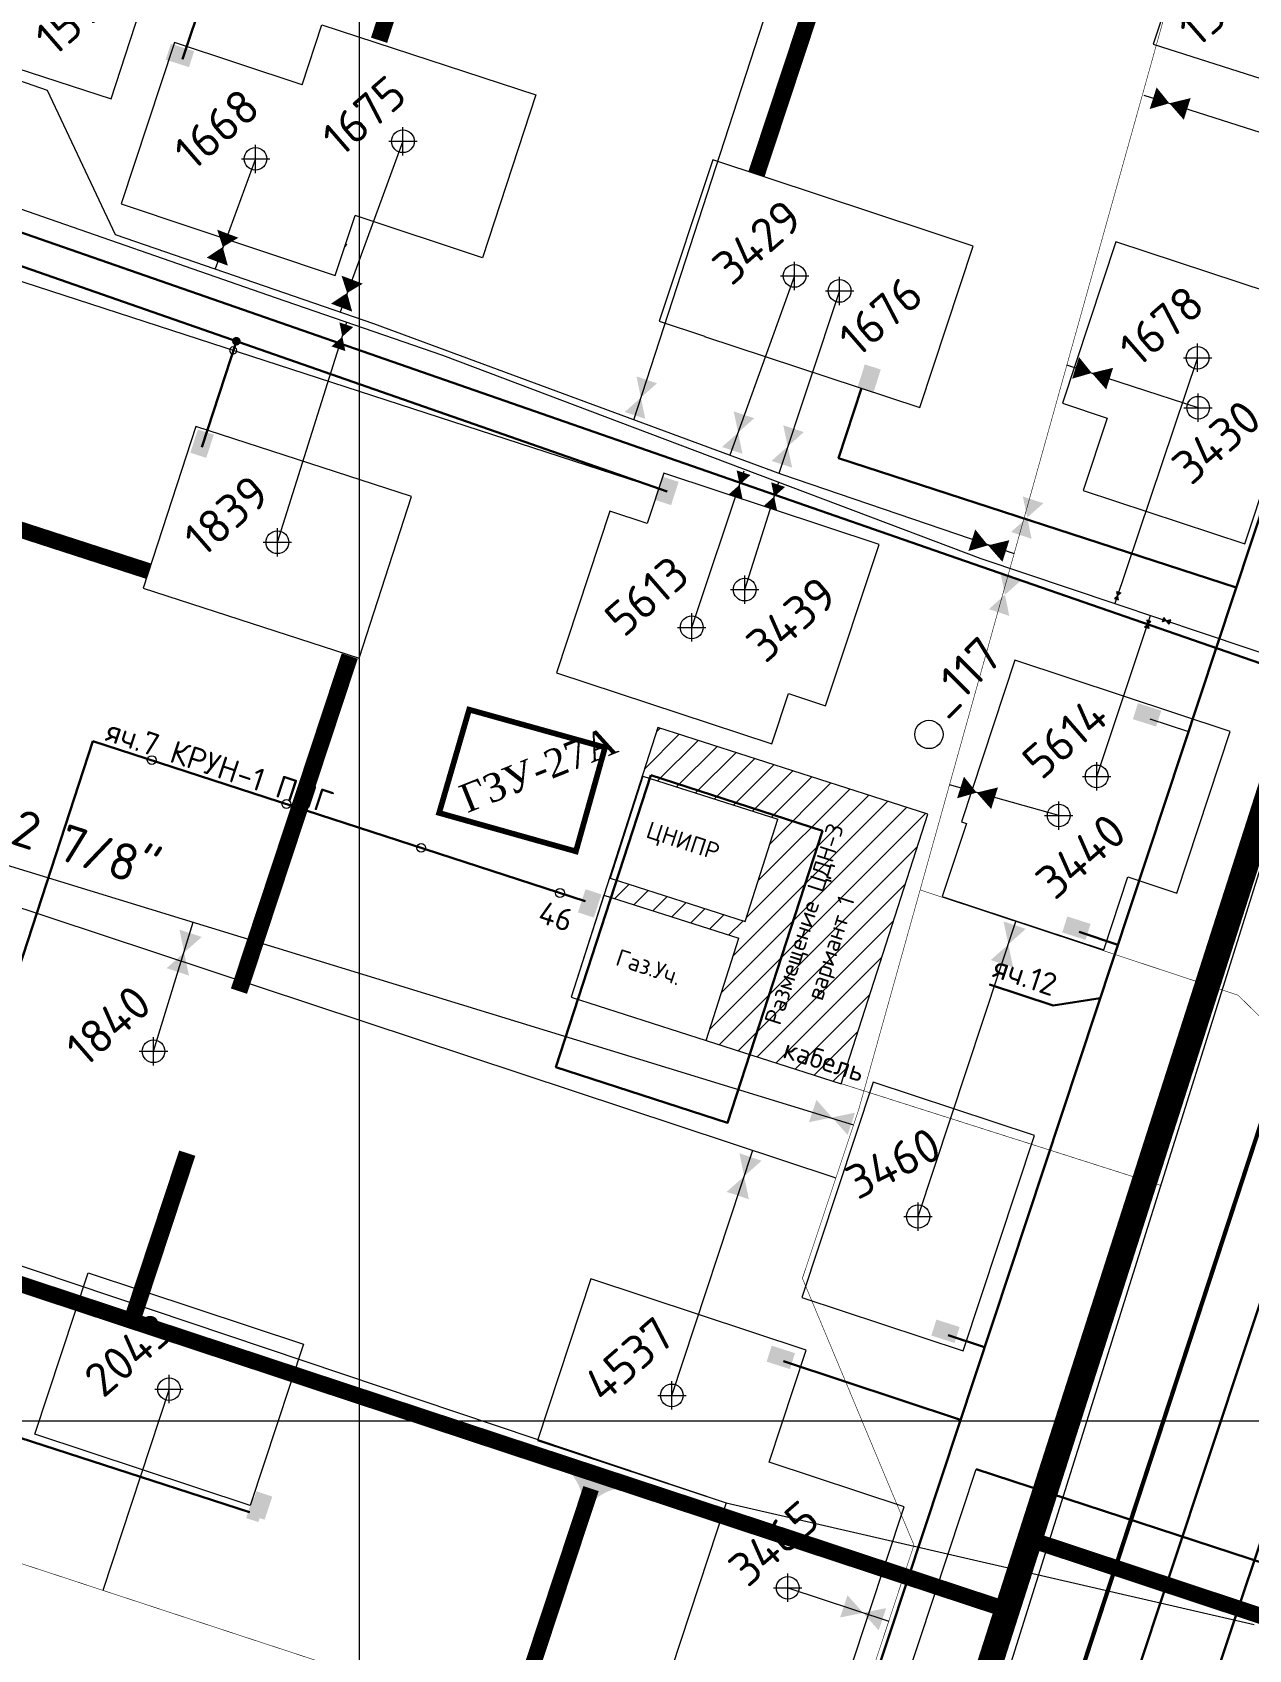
# Model space of a CAD drawing. Header units: millimetres. Extents: x 519 to 9564855, y -810 to 5021775.
# Drawn here: x 9538885 to 9539314, y 4996919 to 4997490 of the extents above; entities that cross this region are included whole.
import ezdxf
from ezdxf.enums import TextEntityAlignment as Align

# ---------------------------------------------------------------- set-up
doc = ezdxf.new("R2010")
doc.units = ezdxf.units.MM
doc.header["$LTSCALE"] = 2
doc.header["$MEASUREMENT"] = 0
doc.header["$PDMODE"] = 2
doc.header["$PDSIZE"] = 5
for name, pattern in [('1', [0]), ('92051501$0$DASHED', [0.75, 0.5, -0.25]), ('ACAD_ISO02W100', [15, 12, -3])]:
    doc.linetypes.add(name, pattern=pattern)
for name, color, linetype in [('164 скв. на 2011 год (измененные)', 121, 'Continuous'), ('COMPOUND', 3, 'Continuous'), ('Existing roads', 41, 'Continuous'), ('GRID_PULKOVO', 7, 'Continuous'), ('OilColl&Flowlines', 3, 'Continuous'), ('OLD WELLS(dr.bfr2000)', 24, 'Continuous'), ('ROAD_GROUND', 9, 'Continuous'), ('Stage 10 wells', 7, 'Continuous'), ('Stage 11.Object 3.Color', 172, 'Continuous'), ('Stage8 wlls text', 7, 'Continuous'), ('Оборудование', 250, 'Continuous'), ('Скважины  2018 года', 7, 'Continuous'), ('Скважины 2017г', 221, 'Continuous'), ('Скважины на 2013 год.', 21, '1'), ('Скважины на 2014 год', 70, 'Continuous'), ('Скважины на 2020 год', 140, 'Continuous'), ('Скважины на 2021 год', 7, 'Continuous'), ('ТХ_выкидные линии 2020', 244, 'Continuous')]:
    doc.layers.add(name, color=color, linetype=linetype)
for name, color, linetype, lineweight in [('200 скв. на 2010 год', 61, 'Continuous', 0), ('PPLINE_GAS', 4, 'GAS_LINE', 30), ('Оптиковолоконный кабель', 220, 'CAB6', 20), ('Скв на 2025 допы от ХеКай', 204, 'Continuous', 0), ('Электро', 1, 'Continuous', 30), ('Электроснаб', 1, 'Continuous', 18), ('Электроснабжене', 1, 'Continuous', 18)]:
    doc.layers.add(name, color=color, linetype=linetype, lineweight=lineweight)
doc.styles.add('92051501$0$STANDARD', font='simplex.shx')
doc.styles.add('Elect', font='isocpeur.ttf')
doc.styles.add('GeoApp', font='', dxfattribs={"height": 1})
doc.styles.get("Standard").update_dxf_attribs({"font": 'isocpeur.ttf', "width": 0.5})
doc.styles.get('GeoApp').set_extended_font_data('D431', italic=True)
doc.linetypes.add('CAB', pattern='A,0.7,-0.43403,["K",Standard,S=0.9,R=0,X=-0.4,Y=-0.3],-0.8', length=1.93403)
doc.linetypes.add('CAB6', pattern='A,0.9,-0.9,["6",Standard,S=0.9,R=0,X=-0.8,Y=-0.4],11', length=12.8)
doc.linetypes.add('g5_121_g', pattern='A,4,-0.4,["Г",GeoApp,S=1,R=0,X=0,Y=-0.5],-1.2,12', length=17.6)
doc.linetypes.add('GAS_LINE', pattern='A,0.5,-0.2,["G",92051501$0$STANDARD,S=0.1,R=0,X=-0.1,Y=-0.05],-0.05', length=0.75)

msp = doc.modelspace()

# ---------------------------------------------------------------- hatches: boundary and pattern name
at = {"layer": 'Existing roads', "lineweight": 0}
h = msp.add_hatch(color=256, dxfattribs=at)
h.paths.add_polyline_path([(9539080.43669, 4996971.6893), (9539078.84945, 4996972.28606, 0.155118741), (9539074.3168, 4996981.82307), (9539082.8724, 4996979.06993)])
h.paths.add_polyline_path([(9539081.96239, 4996971.11567), (9539080.43669, 4996971.6893), (9539082.8724, 4996979.06993), (9539091.66833, 4996976.23945, 0.161550784)])
at = {"layer": 'OilColl&Flowlines', "linetype": 'ByBlock', "lineweight": 0, "ltscale": 50}
h = msp.add_hatch(dxfattribs=at)
h.set_pattern_fill('ANSI31', color=0, scale=50)
h.paths.add_polyline_path([(9539105.39468, 4997244.68323), (9539086.37431, 4997185.50949), (9539133.9346, 4997170.32565), (9539122.39504, 4997134.18032), (9539170.03228, 4997119.00247), (9539200.59614, 4997214.07794)])
h.paths.add_polyline_path([(9539147.70981, 4997212.31026), (9539136.20006, 4997176.25832), (9539088.56856, 4997191.46489), (9539100.0783, 4997227.51683)], flags=0)
h.paths.add_polyline_path([(9539100.0783, 4997227.51683), (9539088.56856, 4997191.46489), (9539136.20006, 4997176.25832), (9539147.70981, 4997212.31026)], flags=16)
h.paths.add_polyline_path([(9539098.13096, 4997203.72918), (9539124.89866, 4997194.85619), (9539128.29683, 4997205.10765), (9539101.52913, 4997213.98064)], flags=8)
h.paths.add_polyline_path([(9539166.33358, 4997144.91452), (9539179.26128, 4997185.19062), (9539168.12108, 4997188.76637), (9539155.19338, 4997148.49027)], flags=24)
h.paths.add_polyline_path([(9539150.82222, 4997136.60936), (9539174.2021, 4997209.44912), (9539163.91884, 4997212.74981), (9539140.53895, 4997139.91005)], flags=24)
h.paths.add_polyline_path([(9539146.82167, 4997127.15947), (9539178.86162, 4997117.04011), (9539182.02392, 4997127.0526), (9539149.98397, 4997137.17195)], flags=9)
at = {"layer": 'Оборудование', "lineweight": 0}
h = msp.add_hatch(color=3, dxfattribs=at)
h.dxf.hatch_style = 1
h.paths.add_polyline_path([(9539267.25096, 4997292.63361), (9539268.76192, 4997292.12578), (9539266.43452, 4997290.20446), (9539267.94547, 4997289.69662)])
h = msp.add_hatch(color=3, dxfattribs=at)
h.dxf.hatch_style = 1
h.paths.add_polyline_path([(9539278.54058, 4997279.59634), (9539277.02962, 4997280.10417), (9539279.35702, 4997282.02549), (9539277.84607, 4997282.53333)])
h = msp.add_hatch(color=3, dxfattribs=at)
h.dxf.hatch_style = 1
h.paths.add_polyline_path([(9539283.39327, 4997281.92523), (9539283.90111, 4997283.43618), (9539285.82243, 4997281.10879), (9539286.33026, 4997282.61974)])
at = {"layer": 'Скважины 2017г', "linetype": 'ByBlock', "lineweight": 0, "ltscale": 40}
h = msp.add_hatch(color=1, dxfattribs=at)
h.dxf.hatch_style = 1
h.set_gradient(color1=(255, 0, 0), color2=(255, 0, 0), tint=1)
h.paths.add_polyline_path([(9538964.40226, 4996964.31163), (9538966.76131, 4996971.73869), (9538962.44743, 4996973.1089), (9538960.08838, 4996965.68185)])
at = {"layer": 'Электро', "ltscale": 7.5}
for points in [[(9538933.52198, 4997485.91626), (9538931.72622, 4997480.28413), (9538939.93707, 4997477.66616), (9538941.73283, 4997483.29828)], [(9539249.84577, 4997177.97893), (9539248.05001, 4997172.34681), (9539256.26086, 4997169.72883), (9539258.05662, 4997175.36095)], [(9539203.63857, 4997035.7385), (9539201.84281, 4997030.10638), (9539210.05366, 4997027.4884), (9539211.84942, 4997033.12053)], [(9539145.54048, 4997026.52613), (9539143.74472, 4997020.89401), (9539151.95557, 4997018.27604), (9539153.75134, 4997023.90816)]]:
    msp.add_hatch(color=256, dxfattribs=at).paths.add_polyline_path(points)
at = {"layer": 'Электро'}
for points in [[(9539184.01928, 4997370.98467), (9539178.38716, 4997372.78043), (9539175.76919, 4997364.56958), (9539181.40131, 4997362.77381)], [(9538940.38844, 4997341.60814), (9538946.01082, 4997339.78209), (9538948.67295, 4997347.97873), (9538943.05058, 4997349.80478)], [(9539104.40996, 4997324.95138), (9539110.03233, 4997323.12532), (9539112.69447, 4997331.32196), (9539107.0721, 4997333.14802)], [(9539077.17311, 4997179.40693), (9539082.79549, 4997177.58088), (9539085.45763, 4997185.77752), (9539079.83525, 4997187.60357)]]:
    msp.add_hatch(color=256, dxfattribs=at).paths.add_polyline_path(points)
at = {"layer": 'Электроснаб', "lineweight": 0, "ltscale": 7.5}
for points in [[(9538933.52198, 4997485.91626), (9538931.72622, 4997480.28413), (9538939.93707, 4997477.66616), (9538941.73283, 4997483.29828)], [(9539249.84577, 4997177.97893), (9539248.05001, 4997172.34681), (9539256.26086, 4997169.72883), (9539258.05662, 4997175.36095)], [(9539203.63857, 4997035.7385), (9539201.84281, 4997030.10638), (9539210.05366, 4997027.4884), (9539211.84942, 4997033.12053)], [(9539145.54048, 4997026.52613), (9539143.74472, 4997020.89401), (9539151.95557, 4997018.27604), (9539153.75134, 4997023.90816)], [(9538960.98539, 4996966.97249), (9538966.59763, 4996965.1155), (9538969.30485, 4996973.29736), (9538963.69262, 4996975.15435)]]:
    msp.add_hatch(color=1, dxfattribs=at).paths.add_polyline_path(points)
at = {"layer": 'Электроснаб', "lineweight": 0}
for points in [[(9539184.01928, 4997370.98467), (9539178.38716, 4997372.78043), (9539175.76919, 4997364.56958), (9539181.40131, 4997362.77381)], [(9538940.38844, 4997341.60814), (9538946.01082, 4997339.78209), (9538948.67295, 4997347.97873), (9538943.05058, 4997349.80478)], [(9539104.40996, 4997324.95138), (9539110.03233, 4997323.12532), (9539112.69447, 4997331.32196), (9539107.0721, 4997333.14802)], [(9539077.17311, 4997179.40693), (9539082.79549, 4997177.58088), (9539085.45763, 4997185.77752), (9539079.83525, 4997187.60357)]]:
    msp.add_hatch(color=1, dxfattribs=at).paths.add_polyline_path(points)
at = {"layer": 'Электроснабжене', "lineweight": 0, "ltscale": 7.5}
for points in [[(9538933.52198, 4997485.91626), (9538931.72622, 4997480.28413), (9538939.93707, 4997477.66616), (9538941.73283, 4997483.29828)], [(9539274.76656, 4997253.23001), (9539272.97079, 4997247.59789), (9539281.18165, 4997244.97991), (9539282.97741, 4997250.61204)], [(9539203.63857, 4997035.7385), (9539201.84281, 4997030.10638), (9539210.05366, 4997027.4884), (9539211.84942, 4997033.12053)], [(9539145.54048, 4997026.52613), (9539143.74472, 4997020.89401), (9539151.95557, 4997018.27604), (9539153.75134, 4997023.90816)], [(9538960.98539, 4996966.97249), (9538966.59763, 4996965.1155), (9538969.30485, 4996973.29736), (9538963.69262, 4996975.15435)]]:
    msp.add_hatch(color=1, dxfattribs=at).paths.add_polyline_path(points)
at = {"layer": 'Электроснабжене', "lineweight": 0}
for points in [[(9539184.01928, 4997370.98467), (9539178.38716, 4997372.78043), (9539175.76919, 4997364.56958), (9539181.40131, 4997362.77381)], [(9538940.38844, 4997341.60814), (9538946.01082, 4997339.78209), (9538948.67295, 4997347.97873), (9538943.05058, 4997349.80478)], [(9539104.40996, 4997324.95138), (9539110.03233, 4997323.12532), (9539112.69447, 4997331.32196), (9539107.0721, 4997333.14802)], [(9539077.17311, 4997179.40693), (9539082.79549, 4997177.58088), (9539085.45763, 4997185.77752), (9539079.83525, 4997187.60357)]]:
    msp.add_hatch(color=1, dxfattribs=at).paths.add_polyline_path(points)

# ---------------------------------------------------------------- linework, layer by layer
at = {"color": 5, "linetype": 'ByBlock', "lineweight": 0, "ltscale": 2}
for p, q in [((9539100.0783, 4997227.51683), (9539147.70981, 4997212.31026)), ((9539086.30309, 4997185.53222), (9539133.9346, 4997170.32565))]:
    msp.add_line(p, q, dxfattribs=at)
at = {"color": 3, "linetype": 'ByBlock', "lineweight": 0, "ltscale": 80}
for points in [[(9539096.83834, 4997353.25615), (9539164.05894, 4997559.98422)], [(9538970.37507, 4997396.40774), (9539029.32562, 4997376.08737)], [(9539029.32562, 4997376.08737), (9539113.16826, 4997344.38572)], [(9539113.16826, 4997344.38572), (9539219.338, 4997304.242)], [(9539219.338, 4997304.242), (9539329.24076, 4997267.39262)]]:
    msp.add_lwpolyline(points, dxfattribs=at)
at = {"color": 5, "linetype": 'ByBlock', "lineweight": 0, "ltscale": 2}
for points in [[(9539100.0783, 4997227.51683), (9539088.56856, 4997191.46489), (9539136.20006, 4997176.25832), (9539147.70981, 4997212.31026)], [(9539086.30309, 4997185.53222), (9539074.79335, 4997149.48028), (9539122.42485, 4997134.27371), (9539133.9346, 4997170.32565)]]:
    msp.add_lwpolyline(points, dxfattribs=at)
at = {"color": 6, "linetype": '92051501$0$DASHED', "lineweight": 0, "ltscale": 7, "const_width": 0.2}
msp.add_lwpolyline([(9539122.39504, 4997134.18032), (9539282.84467, 4997083.05896)], dxfattribs=at)
at = {"layer": '164 скв. на 2011 год (измененные)', "color": 0, "linetype": 'ByBlock', "lineweight": 0}
msp.add_lwpolyline([(9539200.70636, 4997419.78728), (9539200.71798, 4997419.82241), (9539124.73745, 4997444.96299), (9539105.88202, 4997387.9776), (9539121.79364, 4997382.71273)], dxfattribs=at)
msp.add_circle((9539153.6, 4997404), 4, dxfattribs=at)
msp.add_point((9539153.6, 4997404), dxfattribs=at)
at = {"layer": '200 скв. на 2010 год', "color": 0, "linetype": 'ByBlock', "lineweight": 0}
for points in [[(9539263.92395, 4997353.83564), (9539255.47301, 4997328.30921), (9539312.45841, 4997309.45377), (9539320.90515, 4997334.98174)], [(9539214.25804, 4997210.78994), (9539205.73701, 4997185.03745), (9539262.72241, 4997166.18202), (9539271.24344, 4997191.93451)], [(9539129.49348, 4996971.03707), (9539110.13701, 4996912.53745), (9539167.12241, 4996893.68202), (9539192.26299, 4996969.66255), (9539144.64666, 4996985.41792)]]:
    msp.add_lwpolyline(points, dxfattribs=at)
msp.add_lwpolyline([(9539181.27759, 4997119.51798), (9539156.13701, 4997043.53745), (9539213.12241, 4997024.68202), (9539238.26299, 4997100.66255)], close=True, dxfattribs=at)
for centre, radius in [((9539296, 4997357.5), 4), ((9539246.8, 4997213.6), 4), ((9539197.2, 4997072.1), 4.0951), ((9539151.2, 4996941.1), 4)]:
    msp.add_circle(centre, radius, dxfattribs=at)
for p in [(9539296, 4997357.5), (9539246.8, 4997213.6), (9539197.2, 4997072.1)]:
    msp.add_point(p, dxfattribs=at)
at = {"layer": '200 скв. на 2010 год', "color": 0, "linetype": 'ByBlock', "lineweight": 0, "ltscale": 80}
msp.add_point((9539151.2, 4996941.1), dxfattribs=at)
at = {"layer": 'COMPOUND', "lineweight": 0, "const_width": 2, "elevation": -1.7178}
msp.add_lwpolyline([(9539076.4463, 4997200.95507), (9539028.18591, 4997214.51315), (9539038.77801, 4997250.9606), (9539086.72935, 4997237.60897), (9539076.4463, 4997200.95507)], dxfattribs=at)
at = {"layer": 'Existing roads', "linetype": 'ByBlock', "lineweight": 0, "ltscale": 25, "const_width": 6}
for points in [[(9539006.9994, 4997487.15647), (9539038.58522, 4997585.00022)], [(9538957.55895, 4997151.61466), (9538996.63466, 4997269.85899)], [(9538919.74838, 4997035.24571), (9538939.31496, 4997094.45476)]]:
    msp.add_lwpolyline(points, dxfattribs=at)
at = {"layer": 'Existing roads', "linetype": 'ByBlock', "lineweight": 0, "ltscale": 80, "const_width": 6}
msp.add_lwpolyline([(9539140.13511, 4997439.86818), (9539168.54946, 4997525.74279)], dxfattribs=at)
at = {"layer": 'Existing roads', "lineweight": 0, "const_width": 5.7, "elevation": 0.00005, "flags": 128}
for points in [[(9539052.715, 4996991.34004), (9538067.08161, 4997317.07208)], [(9539228.49162, 4996933.34245), (9539052.715, 4996991.34004)]]:
    msp.add_lwpolyline(points, dxfattribs=at)
at = {"layer": 'Existing roads', "lineweight": 0, "const_width": 5.7, "flags": 128}
for points in [[(9538866.87722, 4997318.85782), (9538925.7494, 4997299.79281)], [(9539034.50204, 4996833.19085), (9539081.78298, 4996976.09065)], [(9539236.46772, 4996958.23095), (9539449.06998, 4996887.80402), (9539656.82581, 4996818.98253), (9539807.89022, 4996768.94072), (9540053.71781, 4996687.50752), (9540302.17255, 4996605.23744), (9540547.4836, 4996524.01212), (9540969.95656, 4996384.12644), (9541372.67546, 4996250.78157)]]:
    msp.add_lwpolyline(points, dxfattribs=at)
at = {"layer": 'Existing roads', "lineweight": 0}
msp.add_arc((9538997.4602, 4997413.4927), 2.5, 139.3210371, 161.691556, dxfattribs=at)
at = {"layer": 'GRID_PULKOVO', "lineweight": 0}
for p, q in [((9539000, 5010000), (9539000, 4992000)), ((9533000, 4997000), (9548000, 4997000))]:
    msp.add_line(p, q, dxfattribs=at)
at = {"layer": 'OilColl&Flowlines', "linetype": 'ByBlock', "lineweight": 0, "ltscale": 50}
for p, q in [((9538620.593, 4997561.351, -23.536), (9538889.93829, 4997469.58686, -24.46939)), ((9538889.93829, 4997469.58686, -24.46939), (9538913.83549, 4997418.62897, -23.741)), ((9538913.83549, 4997418.62897, -23.741), (9539005.04332, 4997387.19157, -12.72151)), ((9539005.04332, 4997387.19157, -12.72151), (9539148.93114, 4997333.99812, 0.54382)), ((9539148.93114, 4997333.99812, 0.54382), (9539231.0726, 4997306.00084)), ((9538529.13435, 4997297.2774), (9539168.21536, 4997085.81707))]:
    msp.add_line(p, q, dxfattribs=at)
at = {"layer": 'OilColl&Flowlines', "linetype": 'ByBlock', "lineweight": 0}
for p, q in [((9538625.24429, 4997516.42147), (9538970.37507, 4997396.40774)), ((9539015.4, 4997451.5), (9538993.2515, 4997391.25596, -14.14617)), ((9538963.4, 4997445.3), (9538949.10514, 4997406.47228, -19.47982)), ((9537986.38364, 4997355.71008), (9539129.49348, 4996971.03707)), ((9538519.28811, 4997305.44813), (9539174.44826, 4997104.4996)), ((9539129.49298, 4996971.03724), (9539315.7893, 4996928.17974))]:
    msp.add_line(p, q, dxfattribs=at)
at = {"layer": 'OilColl&Flowlines', "color": 3, "linetype": 'ByBlock', "lineweight": 0, "ltscale": 5}
for p, q in [((9539276.8168, 4997467.80014), (9539560.80567, 4997376.81724)), ((9539296, 4997357.5), (9539249.6825, 4997372.55826)), ((9539246.8, 4997213.6), (9539208.25051, 4997224.37869)), ((9539197.2, 4997072.1), (9539231.72869, 4997176.18862)), ((9539151.2, 4996941.1), (9539186.82834, 4996929.31292))]:
    msp.add_line(p, q, dxfattribs=at)
at = {"layer": 'OilColl&Flowlines', "linetype": 'ByBlock', "lineweight": 0, "ltscale": 200}
msp.add_line((9539153.6, 4997404), (9539130.7993, 4997340.70122, -1.1278), dxfattribs=at)
at = {"layer": 'OilColl&Flowlines', "color": 3, "linetype": 'ByBlock', "lineweight": 0}
msp.add_line((9539110.3, 4997009), (9539138.88316, 4997095.52256), dxfattribs=at)
at = {"layer": 'OilColl&Flowlines', "color": 3, "linetype": 'ByBlock', "lineweight": 0, "ltscale": 80, "const_width": 0.2}
for points in [[(9539087.02849, 4996627.65189), (9539195.71748, 4996956.18175), (9539156.36412, 4997050.29412), (9539176.19783, 4997109.74378), (9539310.19978, 4997588.99549)], [(9537952.93948, 4997254.67694), (9539038.26846, 4996897.87866)], [(9539197.89382, 4997187.33847), (9539310.07041, 4997150.20079), (9539391.63452, 4997070.12939), (9540260.79153, 4996756.74505), (9540260.79153, 4996756.74505)]]:
    msp.add_lwpolyline(points, dxfattribs=at)
at = {"layer": 'OilColl&Flowlines', "linetype": 'ByBlock', "lineweight": 0}
for points in [[(9539292.14458, 4997462.91725, 8, 0, 0), (9539285.8418, 4997464.90876, 0, 8, 0), (9539280.12702, 4997466.71447, 8, 8, 0)], [(9538949.88808, 4997409.02938, 8, 0, 0), (9538951.84028, 4997414.19096, 0, 8, 0), (9538953.61599, 4997418.88595, 8, 8, 0)], [(9538993.7642, 4997392.80513, 8, 0, 0), (9538995.7164, 4997397.96671, 0, 8, 0), (9538997.49211, 4997402.6617, 8, 8, 0)], [(9539264.76861, 4997367.74713, 8, 0, 0), (9539258.46584, 4997369.73863, 0, 8, 0), (9539252.75106, 4997371.54435, 8, 8, 0)], [(9539228.1558, 4997306.93322, 8, 0, 0), (9539221.85302, 4997308.92472, 0, 8, 0), (9539216.13824, 4997310.73043, 8, 8, 0)], [(9539224.16767, 4997219.69917, 8, 0, 0), (9539217.8649, 4997221.69067, 0, 8, 0), (9539212.15012, 4997223.49638, 8, 8, 0)]]:
    msp.add_lwpolyline(points, format="xyseb", dxfattribs=at)
at = {"layer": 'OilColl&Flowlines', "lineweight": 0}
for points in [[(9538997.88928, 4997385.96881), (9538994.03891, 4997382.53927), (9538992.99403, 4997387.58856)], [(9538995.0838, 4997377.48998), (9538990.18854, 4997379.10973), (9538994.03891, 4997382.53927)], [(9539105.07088, 4997366.12487), (9539099.37235, 4997361.04917), (9539097.82593, 4997368.52209)], [(9539100.91877, 4997353.57626), (9539093.67383, 4997355.97348), (9539099.37235, 4997361.04917)], [(9539139.3818, 4997353.78336, -0.98514), (9539133.68328, 4997348.70767, -0.98514), (9539132.13686, 4997356.18058, -0.98514)], [(9539135.2297, 4997341.23475, -0.98514), (9539127.98475, 4997343.63197, -0.98514), (9539133.68328, 4997348.70767, -0.98514)], [(9539156.87573, 4997348.88662, 0.48302), (9539151.17721, 4997343.81092, 0.48302), (9539149.63079, 4997351.28384, 0.48302)], [(9539152.72362, 4997336.33801, 0.48302), (9539145.47868, 4997338.73523, 0.48302), (9539151.17721, 4997343.81092, 0.48302)], [(9539138.06203, 4997333.74652), (9539134.21166, 4997330.31698), (9539133.16677, 4997335.36627)], [(9539135.25654, 4997325.26769), (9539130.36128, 4997326.88744), (9539134.21166, 4997330.31698)], [(9539147.45336, 4997321.06268), (9539142.55811, 4997322.68243), (9539146.40848, 4997326.11197)], [(9539150.25885, 4997329.54151), (9539146.40848, 4997326.11197), (9539145.3636, 4997331.16126)]]:
    msp.add_solid(points, dxfattribs=at)
at = {"layer": 'OilColl&Flowlines', "color": 3, "lineweight": 0}
for points in [[(9539241.38634, 4997323.7928), (9539235.68782, 4997318.7171), (9539234.1414, 4997326.19002)], [(9539237.23424, 4997311.24418), (9539229.98929, 4997313.64141), (9539235.68782, 4997318.7171)], [(9539233.53134, 4997296.5621), (9539227.83281, 4997291.4864), (9539226.28639, 4997298.95932)], [(9539229.37923, 4997284.01349), (9539222.13429, 4997286.41071), (9539227.83281, 4997291.4864)]]:
    msp.add_solid(points, dxfattribs=at)
at = {"layer": 'OilColl&Flowlines', "linetype": 'ByBlock', "lineweight": 0}
for points in [[(9538936.55309, 4997173.34155), (9538944.4102, 4997170.74178), (9538938.23017, 4997165.23721)], [(9538932.05015, 4997159.73264), (9538938.23017, 4997165.23721), (9538939.90726, 4997157.13287)], [(9539169.67499, 4996930.62008), (9539172.29563, 4996938.47025), (9539177.78376, 4996932.27563)], [(9539183.27188, 4996926.081), (9539177.78376, 4996932.27563), (9539185.89252, 4996933.93117)]]:
    msp.add_solid(points, dxfattribs=at)
at = {"layer": 'OilColl&Flowlines', "color": 3, "linetype": 'ByBlock', "lineweight": 0}
for points in [[(9539227.34995, 4997176.21381), (9539235.20705, 4997173.61403), (9539229.02703, 4997168.10947)], [(9539222.84701, 4997162.6049), (9539229.02703, 4997168.10947), (9539230.70411, 4997160.00513)], [(9539161.30622, 4997113.24351), (9539166.81079, 4997107.06348), (9539158.70645, 4997105.3864)], [(9539174.91513, 4997108.74056), (9539172.31535, 4997100.88346), (9539166.81079, 4997107.06348)], [(9539134.13361, 4997094.40845), (9539141.99071, 4997091.80868), (9539135.81069, 4997086.30411)], [(9539129.63067, 4997080.79955), (9539135.81069, 4997086.30411), (9539137.48777, 4997078.19977)]]:
    msp.add_solid(points, dxfattribs=at)
at = {"layer": 'OLD WELLS(dr.bfr2000)', "lineweight": 0}
msp.add_circle((9539201, 4997242.2), 5, dxfattribs=at)
msp.add_circle((9539201, 4997242.2), 5, dxfattribs=at)
at = {"layer": 'PPLINE_GAS', "linetype": 'g5_121_g'}
msp.add_lwpolyline([(9534778.5479, 4998536.78098), (9534874.18051, 4998503.20616), (9535072.84513, 4998402.39372), (9535451.90206, 4998298.75678), (9537303.35592, 4997704.5983), (9537377.97521, 4997927.57471), (9538200.14956, 4997654.43587), (9538214.55082, 4997649.50142), (9538234.24131, 4997643.04917), (9538590.1015, 4997520.55902), (9539125.3331, 4997334.13457), (9539210.91174, 4997304.42884), (9539345.38339, 4997257.75155), (9539456.46224, 4997220.86465), (9539620.38329, 4997166.42999), (9539867.53158, 4997084.35735), (9540014.59686, 4997034.46686), (9540009.45675, 4997018.26256), (9541300.177, 4996571.493), (9541398.857, 4996623.815), (9541532.03867, 4997015.00349), (9541563.89422, 4997108.93401), (9541575.96726, 4997105.29839)], dxfattribs=at)
at = {"layer": 'ROAD_GROUND', "color": 8, "lineweight": 0, "const_width": 9}
msp.add_lwpolyline([(9538168.13692, 4996192.29876), (9538805.97571, 4995984.92129), (9538860.69347, 4995981.95483), (9538916.32278, 4996002.79016), (9538941.43808, 4996037.20742), (9539685.18655, 4998357.98738)], dxfattribs=at)
at = {"layer": 'ROAD_GROUND', "color": 8, "lineweight": 0}
msp.add_lwpolyline([(9538168.47242, 4996193.72235), (9538805.93795, 4995986.46624), (9538859.637, 4995983.555), (9538913.837, 4996003.855), (9538938.137, 4996037.155), (9539606.837, 4998123.755)], dxfattribs=at)
at = {"layer": 'Stage 11.Object 3.Color', "color": 1, "linetype": 'ByBlock', "lineweight": 0, "ltscale": 80}
msp.add_line((9539054.87766, 4996490.98433, 0), (9539217.6488, 4996982.91557), dxfattribs=at)
at = {"layer": 'Stage8 wlls text', "color": 0, "linetype": 'ByBlock', "lineweight": 0}
msp.add_line((9538991.44854, 4997404.16737), (9538998.53214, 4997425.37207), dxfattribs=at)
for points in [[(9538979.85711, 4997471.4668), (9538934.83745, 4997486.36299), (9538915.98202, 4997429.3776), (9538991.44854, 4997404.16737)], [(9539144.64666, 4996985.41793), (9539157.71798, 4997024.92241), (9539081.73745, 4997050.06299), (9539062.88202, 4996993.0776), (9539129.49348, 4996971.03707)]]:
    msp.add_lwpolyline(points, dxfattribs=at)
for centre in [(9538963.4, 4997445.3), (9539110.3, 4997009)]:
    msp.add_circle(centre, 4, dxfattribs=at)
at = {"layer": 'Stage8 wlls text', "color": 0, "linetype": 'ByBlock', "lineweight": 0, "ltscale": 80}
for p in [(9538963.4, 4997445.3), (9539110.3, 4997009)]:
    msp.add_point(p, dxfattribs=at)
at = {"layer": 'Оптиковолоконный кабель', "linetype": 'CAB', "lineweight": 0, "ltscale": 0.5, "elevation": -22.9908}
msp.add_lwpolyline([(9538945.5025, 4996027.6702), (9539136.9889, 4996618.2984), (9539342.2, 4997272.1911), (9539684.82097, 4998339.78463), (9539691.21255, 4998359.06955), (9539907.5384, 4998290.4285), (9540350.8967, 4998144.8157), (9540780.8997, 4998002.4946), (9541150.3086, 4997881.8374), (9541746.8166, 4997686.4776), (9541758.9843, 4997690.1748), (9541816.099, 4997851.4509), (9541843.129, 4997841.3058), (9541852.7108, 4997838.3727)], dxfattribs=at)
at = {"layer": 'Скв на 2025 допы от ХеКай', "color": 244, "linetype": 'ACAD_ISO02W100', "lineweight": 0, "true_color": 0x991b1e, "const_width": 1.5, "elevation": 23.89046}
msp.add_lwpolyline([(9534979.02349, 4997234.22329), (9534991.48963, 4997272.62823), (9535106.23171, 4997237.03287), (9535120.56024, 4997221.5405), (9535244.12576, 4997249.5346), (9537470.7969, 4996557.32601), (9537504.74657, 4996520.61879), (9537600.25634, 4996490.98969), (9537649.02056, 4996502.03736), (9538159.70206, 4996343.61342), (9538350.7216, 4996284.35522), (9538541.74114, 4996225.09702), (9538732.76507, 4996165.85294), (9538761.24948, 4996157.00101), (9538828.27048, 4996136.20971), (9538923.447, 4996105.53229), (9538983.87776, 4996085.78217), (9539109.12615, 4996467.2582), (9539371.99663, 4997269.22699), (9539580.04443, 4997902.88986), (9539655.17686, 4998179.87523), (9539745.95467, 4998456.36228), (9539768.58854, 4998525.29955), (9539771.34729, 4998524.39378)], dxfattribs=at)
at = {"layer": 'Скважины  2018 года', "color": 0, "linetype": 'ByBlock', "lineweight": 0}
msp.add_lwpolyline([(9539325.84766, 4997554.48585), (9539305.27759, 4997561.71798), (9539280.13701, 4997485.73745), (9539337.33128, 4997467.51204), (9539342.33948, 4997483.22856)], dxfattribs=at)
at = {"layer": 'Скважины 2017г', "color": 0, "linetype": 'ByBlock', "lineweight": 0}
msp.add_lwpolyline([(9538885.48202, 4996995.27759), (9538904.33745, 4997052.26299), (9538980.31798, 4997027.12241), (9538961.46255, 4996970.13701), (9538885.48202, 4996995.27759)], dxfattribs=at)
at = {"layer": 'Скважины 2017г', "color": 3, "linetype": 'ByBlock', "lineweight": 0, "ltscale": 5}
msp.add_lwpolyline([(9538932.9, 4997011.2), (9538909.55646, 4996940.19231)], dxfattribs=at)
at = {"layer": 'Скважины 2017г', "color": 0, "linetype": 'ByBlock', "lineweight": 0}
msp.add_circle((9538932.9, 4997011.2), 4, dxfattribs=at)
msp.add_point((9538932.9, 4997011.2), dxfattribs=at)
at = {"layer": 'Скважины на 2013 год.', "color": 3, "linetype": 'ByBlock', "lineweight": 0, "ltscale": 5}
for p, q in [((9538971.1, 4997310), (9538995.66752, 4997387.68938)), ((9539136, 4997293.3), (9539148.02448, 4997331.20628))]:
    msp.add_line(p, q, dxfattribs=at)
at = {"layer": 'Скважины на 2013 год.', "color": 0, "linetype": 'ByBlock', "lineweight": 0}
for points in [[(9538838.8176, 4997498.63862), (9538836.40309, 4997491.18266), (9538912.51178, 4997466.53582), (9538930.99691, 4997523.61734), (9538928.80354, 4997524.32764)], [(9539151.43547, 4997256.59892), (9539164.55988, 4997252.25937), (9539183.39577, 4997309.2261), (9539107.44012, 4997334.34063), (9539101.57533, 4997316.6159)]]:
    msp.add_lwpolyline(points, dxfattribs=at)
msp.add_lwpolyline([(9538923.80309, 4997293.78266), (9538999.91178, 4997269.13582), (9539018.39691, 4997326.21734), (9538942.28822, 4997350.86418)], close=True, dxfattribs=at)
for centre in [(9538971.1, 4997310), (9539136, 4997293.3)]:
    msp.add_circle(centre, 4, dxfattribs=at)
at = {"layer": 'Скважины на 2013 год.', "color": 1, "linetype": 'ByBlock', "lineweight": 0, "ltscale": 5}
for centre in [(9538926.78222, 4997233.15468, 0), (9538974.31455, 4997217.64103, 0), (9539021.86736, 4997202.19016, 0), (9539070.82802, 4997186.2679, 0)]:
    msp.add_circle(centre, 1.56107, dxfattribs=at)
at = {"layer": 'Скважины на 2013 год.', "color": 0, "linetype": 'ByBlock', "lineweight": 0}
for p in [(9538971.1, 4997310), (9539136, 4997293.3)]:
    msp.add_point(p, dxfattribs=at)
at = {"layer": 'Скважины на 2014 год', "color": 177, "lineweight": 0, "ltscale": 5, "true_color": 0x293189}
for p, q in [((9539105.39468, 4997244.68323), (9539074.79335, 4997149.48028)), ((9539200.59613, 4997214.07794), (9539105.39468, 4997244.68323)), ((9539169.99337, 4997118.88143), (9539200.59426, 4997214.0721)), ((9539074.79335, 4997149.48028), (9539169.99337, 4997118.88143))]:
    msp.add_line(p, q, dxfattribs=at)
at = {"layer": 'Скважины на 2020 год', "color": 0, "linetype": 'ByBlock', "lineweight": 0}
for points in [[(9538979.85711, 4997471.4668), (9538986.83745, 4997492.56299), (9539062.25382, 4997467.92128), (9539043.44854, 4997410.36737), (9538998.53214, 4997425.37207)], [(9539121.79364, 4997382.71273), (9539121.78202, 4997382.6776), (9539197.76254, 4997357.53702), (9539216.61798, 4997414.52241), (9539200.70636, 4997419.78728)], [(9539320.90515, 4997334.98174), (9539324.06254, 4997333.93702), (9539342.91798, 4997390.92241), (9539266.93745, 4997416.06299), (9539248.08202, 4997359.0776), (9539263.92388, 4997353.83567)], [(9539101.57533, 4997316.6159), (9539088.43745, 4997320.96299), (9539069.58202, 4997263.9776), (9539145.56254, 4997238.83702), (9539151.43547, 4997256.59892)], [(9539271.24344, 4997191.93451), (9539288.46254, 4997186.23702), (9539307.31798, 4997243.22241), (9539231.33745, 4997268.36299), (9539212.48202, 4997211.3776), (9539214.25804, 4997210.78994)]]:
    msp.add_lwpolyline(points, dxfattribs=at)
for centre in [(9539015.4, 4997451.5), (9539169.5, 4997398.7), (9539295.8, 4997375.1), (9539117.3, 4997280), (9539260.2, 4997227.4)]:
    msp.add_circle(centre, 4, dxfattribs=at)
for p in [(9539015.4, 4997451.5), (9539169.5, 4997398.7), (9539295.8, 4997375.1), (9539117.3, 4997280), (9539260.2, 4997227.4)]:
    msp.add_point(p, dxfattribs=at)
at = {"layer": 'Скважины на 2021 год', "color": 3, "linetype": 'ByBlock', "lineweight": 0, "ltscale": 50}
msp.add_line((9538927.4, 4997130.4), (9538941.38168, 4997175.985), dxfattribs=at)
at = {"layer": 'Скважины на 2021 год', "color": 0, "linetype": 'ByBlock', "lineweight": 0}
msp.add_circle((9538927.4, 4997130.4), 4, dxfattribs=at)
at = {"layer": 'Скважины на 2021 год', "color": 0, "linetype": 'ByBlock', "lineweight": 0, "ltscale": 50}
msp.add_point((9538927.4, 4997130.4), dxfattribs=at)
at = {"layer": 'ТХ_выкидные линии 2020', "color": 3, "lineweight": 0}
for p, q in [((9539169.44623, 4997398.71719, 0.61539), (9539148.02379, 4997334.33355, 0.46017)), ((9539295.8, 4997375.1), (9539266.66067, 4997288.37515)), ((9539117.3, 4997280), (9539135.85938, 4997335.21944)), ((9539266.43452, 4997290.20446), (9539268.76192, 4997292.12578)), ((9539267.25096, 4997292.63361), (9539268.76192, 4997292.12578)), ((9539267.94547, 4997289.69662), (9539267.25096, 4997292.63361)), ((9539266.43452, 4997290.20446), (9539267.94547, 4997289.69662)), ((9539260.2, 4997227.4), (9539279.23122, 4997284.16036)), ((9539279.35987, 4997282.03399), (9539277.03247, 4997280.11267)), ((9539278.54342, 4997279.60483), (9539277.03247, 4997280.11267)), ((9539279.35987, 4997282.03399), (9539277.84892, 4997282.54182)), ((9539277.84892, 4997282.54182), (9539278.54342, 4997279.60483)), ((9539283.39327, 4997281.92523), (9539283.90111, 4997283.43618)), ((9539286.33026, 4997282.61974), (9539283.39327, 4997281.92523)), ((9539285.82243, 4997281.10879), (9539283.90111, 4997283.43618)), ((9539285.82243, 4997281.10879), (9539286.33026, 4997282.61974))]:
    msp.add_line(p, q, dxfattribs=at)
at = {"layer": 'Электро'}
for p, q in [((9540127.05978, 4999480.17188, 0), (9538945.38214, 4995919.3316)), ((9540154.57009, 4999471.07195, 0.00006), (9538962.08214, 4995887.9316, 0)), ((9539108.67465, 4997327.94565), (9537954.35673, 4997730.47267)), ((9538976.74812, 4996289.55834, -0.00006), (9539409.68147, 4997596.84872, -0.00001)), ((9538937.68193, 4997480.43912), (9538974.87953, 4997592.85868)), ((9538956.65166, 4997380.95822), (9538944.44121, 4997343.61627, -96.49293)), ((9539169.09319, 4997339.65782), (9539177.26583, 4997364.35739)), ((9539309.40948, 4997294.06629), (9539169.09319, 4997339.65782)), ((9539254.00572, 4997172.50179, 0.00007), (9539267.65875, 4997167.99532, -0.00003)), ((9539207.79852, 4997030.26136, 0.00007), (9539220.64199, 4997026.02299, -0.00003)), ((9539149.70043, 4997021.04899), (9539212.16022, 4997000.37926, -0.00003)), ((9539217.64875, 4996982.91544), (9540298.89916, 4996629.69311, 0))]:
    msp.add_line(p, q, dxfattribs=at)
at = {"layer": 'Электро', "ltscale": 7.5}
for p, q in [((9538906.02579, 4997239.81282, 0), (9538831.04351, 4997010.07434, 0)), ((9538831.04351, 4997010.07434, 0), (9538961.2345, 4996967.77273, 0))]:
    msp.add_line(p, q, dxfattribs=at)
at = {"layer": 'Электро', "ltscale": 25}
for p, q in [((9538906.02516, 4997239.81303, 0), (9539079.668, 4997183.39293, 0)), ((9539244.83698, 4997146.5833, -0.00003), (9539222.41877, 4997153.92465, -0.00003)), ((9539244.83698, 4997146.5833, -0.00003), (9539261.41996, 4997149.11782, -0.00003))]:
    msp.add_line(p, q, dxfattribs=at)
at = {"layer": 'Электро', "const_width": 1.5}
msp.add_lwpolyline([(9538956.88342, 4997381.67151, 1), (9538956.4199, 4997380.24492, 1)], format="xyb", close=True, dxfattribs=at)
at = {"layer": 'Электро'}
msp.add_lwpolyline([(9539102.86485, 4997227.84552), (9539163.41339, 4997208.17211), (9539129.94657, 4997105.1718), (9539069.39802, 4997124.84522)], close=True, dxfattribs=at)
at = {"layer": 'Электроснаб', "color": 1, "linetype": 'ByBlock', "lineweight": 0}
for p, q in [((9540127.05978, 4999480.17188, 0), (9538945.38214, 4995919.3316)), ((9540154.57009, 4999471.07195, 0.00006), (9538962.08214, 4995887.9316, 0))]:
    msp.add_line(p, q, dxfattribs=at)
at = {"layer": 'Электроснаб', "color": 1, "lineweight": 0}
for p, q in [((9539108.67465, 4997327.94565), (9537920.27956, 4997714.07862)), ((9538976.74812, 4996289.55834, -0.00006), (9539409.68147, 4997596.84872, -0.00001)), ((9538937.68193, 4997480.43912), (9538974.87953, 4997592.85868)), ((9538955.51863, 4997377.70905, -96.49293), (9538944.44121, 4997343.61627, -96.49293)), ((9539169.09319, 4997339.65782), (9539177.26583, 4997364.35739)), ((9539309.40948, 4997294.06629), (9539169.09319, 4997339.65782)), ((9539254.00572, 4997172.50179, 0.00007), (9539267.65875, 4997167.99532, -0.00003)), ((9539207.79852, 4997030.26136, 0.00007), (9539220.64199, 4997026.02299, -0.00003)), ((9539149.70043, 4997021.04899), (9539212.16022, 4997000.37926, -0.00003))]:
    msp.add_line(p, q, dxfattribs=at)
at = {"layer": 'Электроснаб', "color": 1, "lineweight": 0, "ltscale": 7.5}
for p, q in [((9538906.02579, 4997239.81282, 0), (9538831.04351, 4997010.07434, 0)), ((9538831.04351, 4997010.07434, 0), (9538961.2345, 4996967.77273, 0))]:
    msp.add_line(p, q, dxfattribs=at)
at = {"layer": 'Электроснаб', "color": 1, "lineweight": 0, "ltscale": 25}
for p, q in [((9538906.02516, 4997239.81303, 0), (9539079.668, 4997183.39293, 0)), ((9539244.83698, 4997146.5833, -0.00003), (9539222.41877, 4997153.92465, -0.00003)), ((9539244.83698, 4997146.5833, -0.00003), (9539261.41996, 4997149.11782, -0.00003))]:
    msp.add_line(p, q, dxfattribs=at)
at = {"layer": 'Электроснаб', "color": 1, "lineweight": 0}
msp.add_lwpolyline([(9539102.86485, 4997227.84552), (9539163.41339, 4997208.17211), (9539129.94657, 4997105.1718), (9539069.39802, 4997124.84522)], close=True, dxfattribs=at)
for start, end in [(162.0000001, 342.0000001), (342.0000001, 162.0000001)]:
    msp.add_arc((9538955.51863, 4997377.70905, -96.49293), 1.25, start, end, dxfattribs=at)
at = {"layer": 'Электроснабжене', "color": 1, "linetype": 'ByBlock', "lineweight": 0}
for p, q in [((9540127.05978, 4999480.17188, 0), (9538945.38214, 4995919.3316)), ((9540154.57009, 4999471.07195, 0.00006), (9538962.08214, 4995887.9316, 0))]:
    msp.add_line(p, q, dxfattribs=at)
at = {"layer": 'Электроснабжене', "color": 1, "lineweight": 0}
for p, q in [((9539108.67465, 4997327.94565), (9537920.27956, 4997714.07862)), ((9538976.74812, 4996289.55834, -0.00006), (9539409.68147, 4997596.84872, -0.00001)), ((9538937.68193, 4997480.43912), (9538974.87953, 4997592.85868)), ((9538955.51863, 4997377.70905, -96.49293), (9538944.44121, 4997343.61627, -96.49293)), ((9539169.09319, 4997339.65782), (9539177.26583, 4997364.35739)), ((9539309.40948, 4997294.06629), (9539169.09319, 4997339.65782)), ((9539278.92651, 4997247.75287, 0.00012), (9539292.57953, 4997243.2464, 0.00002)), ((9539207.79852, 4997030.26136, 0.00007), (9539220.64199, 4997026.02299, -0.00003)), ((9539149.70043, 4997021.04899), (9539212.16022, 4997000.37926, -0.00003))]:
    msp.add_line(p, q, dxfattribs=at)
at = {"layer": 'Электроснабжене', "color": 1, "lineweight": 0, "ltscale": 7.5}
for p, q in [((9538906.02579, 4997239.81282, 0), (9538831.04351, 4997010.07434, 0)), ((9538831.04351, 4997010.07434, 0), (9538961.2345, 4996967.77273, 0))]:
    msp.add_line(p, q, dxfattribs=at)
at = {"layer": 'Электроснабжене', "color": 1, "lineweight": 0, "ltscale": 25}
for p, q in [((9538906.02516, 4997239.81303, 0), (9539079.668, 4997183.39293, 0)), ((9539244.83698, 4997146.5833, -0.00003), (9539222.41877, 4997153.92465, -0.00003)), ((9539244.83698, 4997146.5833, -0.00003), (9539261.41996, 4997149.11782, -0.00003))]:
    msp.add_line(p, q, dxfattribs=at)
at = {"layer": 'Электроснабжене', "color": 1, "lineweight": 0}
msp.add_lwpolyline([(9539102.86485, 4997227.84552), (9539163.41339, 4997208.17211), (9539129.94657, 4997105.1718), (9539069.39802, 4997124.84522)], close=True, dxfattribs=at)
for start, end in [(162.0000001, 342.0000001), (342.0000001, 162.0000001)]:
    msp.add_arc((9538955.51863, 4997377.70905, -96.49293), 1.25, start, end, dxfattribs=at)

# ---------------------------------------------------------------- texts
at = {"layer": '164 скв. на 2011 год (измененные)', "color": 0, "linetype": 'ByBlock', "lineweight": 0, "style": 'Elect'}
msp.add_text('3429', height=12, rotation=41, dxfattribs=at).set_placement((9539131.34727, 4997400.12215))
at = {"layer": '200 скв. на 2010 год', "color": 0, "linetype": 'ByBlock', "lineweight": 0, "style": 'Elect'}
for s, rotation, p in [('3430', 41, (9539293.52508, 4997329.70532)), ('3440', 41, (9539245.45276, 4997183.351)), ('3460', 27, (9539175.84031, 4997077.7865)), ('3465', 41, (9539137.05807, 4996940.84288))]:
    msp.add_text(s, height=12, rotation=rotation, dxfattribs=at).set_placement(p)
at = {"layer": '200 скв. на 2010 год', "color": 6, "lineweight": 0, "style": 'Elect'}
msp.add_text('кабель', height=7, rotation=342.4720372, dxfattribs=at).set_placement((9539149.01747, 4997128.30117))
at = {"layer": 'COMPOUND', "color": 0, "lineweight": 0, "insert": (9539034.35869, 4997223.66604, -1.71786), "char_height": 10, "attachment_point": 1, "rotation": 21.9998893, "style": 'Elect'}
msp.add_mtext('{\\fTimes New Roman|b0|i0|c204|p18;ГЗУ-\\fTimes New Roman|b0|i0|c0|p18;27\\fTimes New Roman|b0|i0|c204|p18;А}', dxfattribs=at)
at = {"layer": 'OilColl&Flowlines', "color": 7, "lineweight": 0, "style": 'Elect'}
msp.add_text('2 7/8"', height=13.005167, rotation=341.8394416, dxfattribs=at).set_placement((9538876.35026, 4997203.86287, -0.00001))
at = {"layer": 'OLD WELLS(dr.bfr2000)', "lineweight": 0, "style": 'Elect'}
msp.add_text(' _117', height=12.5, rotation=44.9999999, dxfattribs=at).set_placement((9539201, 4997242.2))
msp.add_text(' _117', height=12.5, rotation=44.9999999, dxfattribs=at).set_placement((9539201, 4997242.2))
at = {"layer": 'Stage 10 wells', "color": 19, "lineweight": 0, "style": 'Elect'}
for s, rotation, p in [('ЦНИПР', 341.6605973, (9539100.78347, 4997206.01045)), ('Размещение ЦДН-3', 72.2045645, (9539148.51587, 4997139.24009)), ('вариант 1', 72.2045645, (9539163.35896, 4997147.91729)), ('Газ.Уч.', 341.6605973, (9539090.03848, 4997160.97967))]:
    msp.add_text(s, height=6, rotation=rotation, dxfattribs=at).set_placement(p)
at = {"layer": 'Stage8 wlls text', "color": 0, "linetype": 'ByBlock', "lineweight": 0, "style": 'Elect'}
for s, p in [('1668', (9538941.37844, 4997440.65691)), ('4537', (9539086.07103, 4997005.82696))]:
    msp.add_text(s, height=12, rotation=41, dxfattribs=at).set_placement(p)
at = {"layer": 'Скважины  2018 года', "color": 0, "linetype": 'ByBlock', "lineweight": 0, "style": 'Elect'}
msp.add_text('1575', height=12, rotation=41, dxfattribs=at).set_placement((9539295.81287, 4997484.21958))
at = {"layer": 'Скважины 2017г', "color": 0, "linetype": 'ByBlock', "lineweight": 0, "style": 'Elect'}
msp.add_text('2043', height=12, rotation=41, dxfattribs=at).set_placement((9538909.67136, 4997007.70893))
at = {"layer": 'Скважины на 2013 год.', "color": 0, "linetype": 'ByBlock', "lineweight": 0, "style": 'Elect'}
for s, p in [('1572', (9538892.36979, 4997481.01917)), ('1839', (9538944.88551, 4997304.3641)), ('3439', (9539143.32324, 4997266.95354))]:
    msp.add_text(s, height=12, rotation=41, dxfattribs=at).set_placement(p)
at = {"layer": 'Скважины на 2020 год', "color": 0, "linetype": 'ByBlock', "lineweight": 0, "style": 'Elect'}
for s, p in [('1675', (9538993.63251, 4997445.61499)), ('1676', (9539175.92072, 4997374.85621)), ('1678', (9539274.9016, 4997371.34876)), ('5613', (9539093.37359, 4997276.08366)), ('5614', (9539240.70319, 4997225.75689))]:
    msp.add_text(s, height=12, rotation=41, dxfattribs=at).set_placement(p)
at = {"layer": 'Скважины на 2021 год', "color": 0, "linetype": 'ByBlock', "lineweight": 0}
msp.add_text('1840', height=12, rotation=41, dxfattribs=at).set_placement((9538905.63059, 4997121.67967), align=Align.BOTTOM_LEFT)
at = {"layer": 'Электро', "ltscale": 25}
for s, p in [('яч.7 КРУН-1 ППГ', (9538909.96162, 4997240.16904, -0.00003)), ('46', (9539062.53656, 4997176.07967, -0.00003)), ('яч.12', (9539223.01079, 4997156.80935, -0.00003))]:
    msp.add_text(s, height=8, rotation=341.6915561, dxfattribs=at).set_placement(p)
at = {"layer": 'Электроснаб', "color": 1, "lineweight": 0, "ltscale": 25}
for s, p in [('яч.7 КРУН-1 ППГ', (9538909.96162, 4997240.16904, -0.00003)), ('46', (9539062.53656, 4997176.07967, -0.00003)), ('яч.12', (9539223.01079, 4997156.80935, -0.00003))]:
    msp.add_text(s, height=8, rotation=341.6915561, dxfattribs=at).set_placement(p)
at = {"layer": 'Электроснабжене', "color": 1, "lineweight": 0, "ltscale": 25}
for s, p in [('яч.7 КРУН-1 ППГ', (9538909.96162, 4997240.16904, -0.00003)), ('46', (9539062.53656, 4997176.07967, -0.00003)), ('яч.12', (9539223.01079, 4997156.80935, -0.00003))]:
    msp.add_text(s, height=8, rotation=341.6915561, dxfattribs=at).set_placement(p)

doc.saveas('drawing.dxf')
